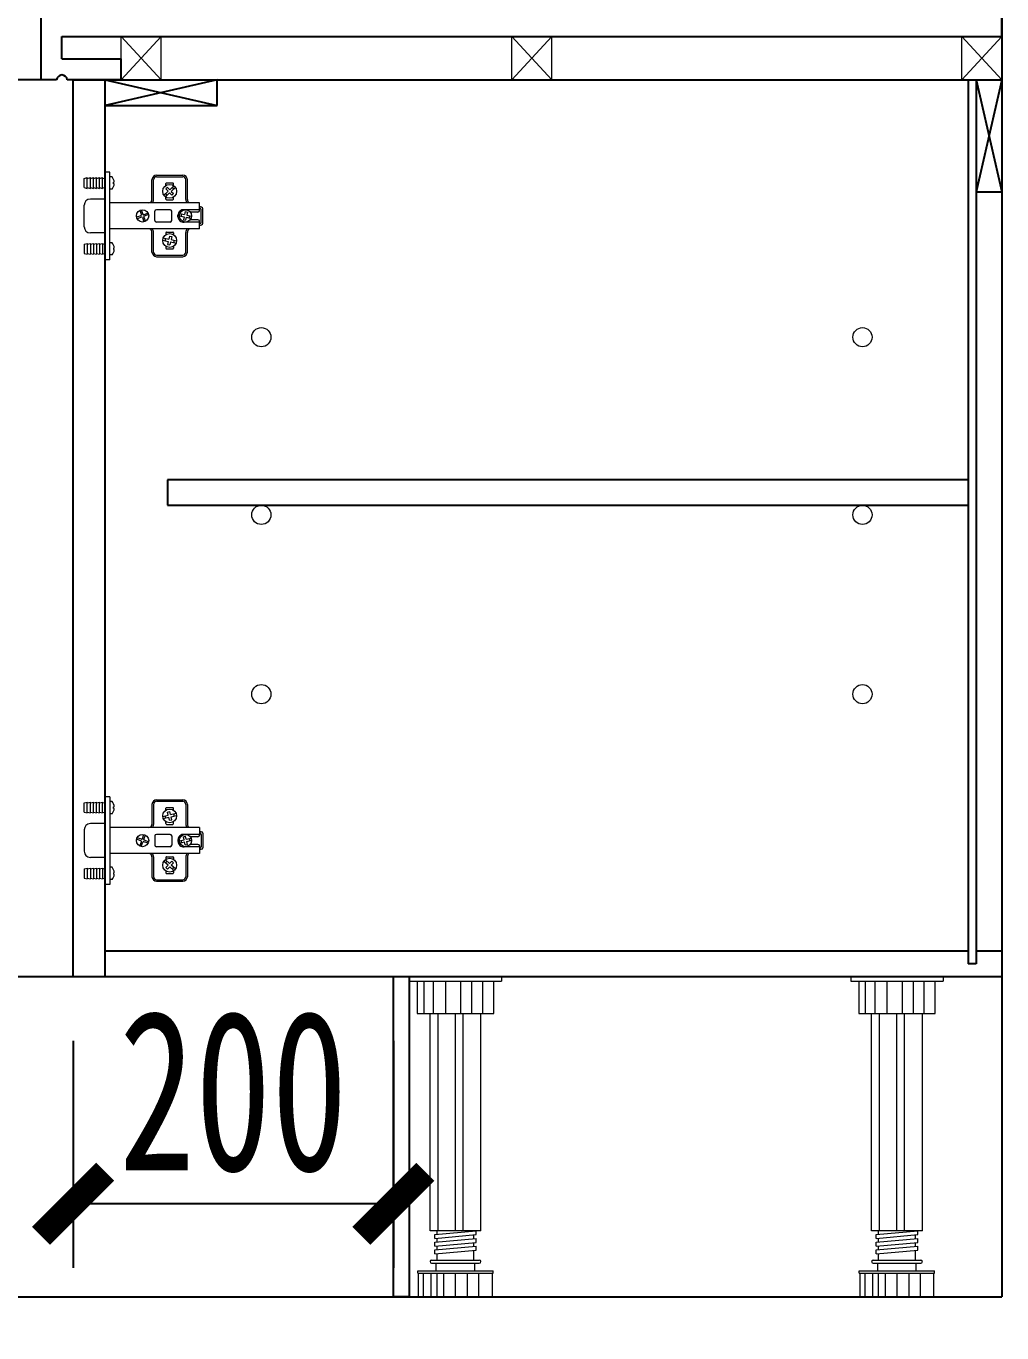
# Model space of a CAD drawing. Header units: millimetres. Extents: x 3104083 to 3173399, y -3165492 to -3044687.
# Drawn here: x 3116627 to 3117237, y -3121116 to -3120300 of the extents above; entities that cross this region are included whole.
import ezdxf

# ---------------------------------------------------------------- set-up
doc = ezdxf.new("R2010")
doc.units = ezdxf.units.MM
doc.header["$LTSCALE"] = 500
doc.header["$MEASUREMENT"] = 0
doc.header["$PDMODE"] = 2
doc.linetypes.add('ACAD_ISO03W100', pattern=[30, 12, -18])
doc.layers.get('0').update_dxf_attribs({"linetype": 'CONTINUOUS'})
doc.layers.get('DEFPOINTS').update_dxf_attribs({"linetype": 'CONTINUOUS'})
for name, color, linetype in [('D-节点尺寸', 5, 'CONTINUOUS'), ('W-基础引线', 35, 'CONTINUOUS'), ('台面', 4, 'CONTINUOUS'), ('柜体', 2, 'CONTINUOUS')]:
    doc.layers.add(name, color=color, linetype=linetype)
doc.layers.add('五金辅助件', color=25, linetype='CONTINUOUS', lineweight=13)
doc.layers.add('墙体', color=6, linetype='CONTINUOUS', lineweight=25)
doc.styles.add('DIM', font='SimSun.ttf', dxfattribs={"width": 0.7})
doc.dimstyles.new('40', dxfattribs={"dimscale": 40, "dimtxt": 2.5, "dimasz": 1, "dimexe": 1, "dimexo": 1, "dimgap": 0.5, "dimtad": 1, "dimdec": 0, "dimzin": 0, "dimdsep": 46, "dimtxsty": 'DIM', "dimblk": 'ARCHTICK', "dimcen": 0, "dimclrd": 5, "dimclre": 5, "dimclrt": 35, "dimadec": 0, "dimazin": 0, "dimtfac": 0.5, "dimtdec": 0, "dimtix": 1, "dimtmove": 2, "dimatfit": 2, "dimldrblk": 'A', "dimfxl": 0, "dimtolj": 1, "dimtzin": 0, "dimlwd": -1, "dimlwe": -1, "dimarcsym": 0})
doc.dimstyles.new('基础引线', dxfattribs={"dimtxt": 3, "dimasz": 0.7, "dimexe": 2, "dimexo": 6, "dimgap": 1, "dimtad": 1, "dimdec": 0, "dimdsep": 46, "dimtxsty": 'Standard', "dimblk1": 'A', "dimblk2": 'A', "dimsah": 1, "dimcen": 3, "dimdle": 200, "dimclrd": 256, "dimclre": 256, "dimclrt": 2, "dimadec": 0, "dimazin": 0, "dimtfac": 1, "dimtdec": 0, "dimtix": 1, "dimtmove": 1, "dimatfit": 3, "dimldrblk": 'A', "dimfxl": 0, "dimtvp": 1, "dimtolj": 1, "dimtzin": 0, "dimarcsym": 0})

# ---------------------------------------------------------------- blocks, each defined once
blk = doc.blocks.new('_ArchTick')
at = {"color": 0, "linetype": 'ByBlock', "const_width": 0.4}
blk.add_lwpolyline([(-0.5, -0.5), (0.5, 0.5)], dxfattribs=at)
blk = doc.blocks.new('*D1737')
at = {"layer": 'D-节点尺寸', "color": 5, "ltscale": 100}
for p, q in [((3116656.8, -3120933.37), (3116656.8, -3121075.16)), ((3116856.8, -3120933.37), (3116856.8, -3121075.16)), ((3116856.8, -3121035.16), (3116656.8, -3121035.16))]:
    blk.add_line(p, q, dxfattribs=at)
at = {"layer": 'DEFPOINTS', "color": 0, "ltscale": 100}
for p in [(3116656.8, -3120893.37), (3116856.8, -3120893.37), (3116656.8, -3121035.16)]:
    blk.add_point(p, dxfattribs=at)
at = {"layer": 'D-节点尺寸', "color": 5, "ltscale": 100, "xscale": 40, "yscale": 40, "zscale": 40, "rotation": 180}
blk.add_blockref('_ArchTick', (3116656.8, -3121035.16), dxfattribs=at)
at = {"layer": 'D-节点尺寸', "color": 5, "ltscale": 100, "xscale": 40, "yscale": 40, "zscale": 40}
blk.add_blockref('_ArchTick', (3116856.8, -3121035.16), dxfattribs=at)
at = {"layer": 'D-节点尺寸', "color": 35, "ltscale": 100, "insert": (3116756.8, -3120965.16), "char_height": 100, "attachment_point": 5, "style": 'DIM'}
blk.add_mtext('\\A1;200', dxfattribs=at)
blk = doc.blocks.new('A')
for p, q in [((-1.435, 1.148), (-1.09, 1.437)), ((-1.09, 1.437), (0, 0)), ((-1.435, 1.148), (-0.369, 0)), ((-0.369, 0), (-2.127, 0)), ((-1.435, -1.148), (-0.369, 0)), ((-1.09, -1.437), (0, 0)), ((-1.435, -1.148), (-1.09, -1.437))]:
    blk.add_line(p, q)
for points in [[(-1.435, 1.148), (-1.09, 1.437), (-0.369, 0), (0, 0)], [(-1.435, -1.148), (-1.09, -1.437), (-0.369, 0), (0, 0)]]:
    blk.add_solid(points)

msp = doc.modelspace()

# ---------------------------------------------------------------- linework, layer by layer
at = {"layer": '五金辅助件', "linetype": 'ACAD_ISO03W100'}
for p, q in [((3116686.797, -3120333.366), (3116686.797, -3120306.366)), ((3116686.797, -3120306.366), (3116711.797, -3120333.366)), ((3116711.797, -3120306.366), (3116686.797, -3120333.366)), ((3116711.797, -3120333.366), (3116711.797, -3120306.366)), ((3116930.797, -3120333.366), (3116930.797, -3120306.366)), ((3116930.797, -3120306.366), (3116955.797, -3120333.366)), ((3116955.797, -3120306.366), (3116930.797, -3120333.366)), ((3116955.797, -3120333.366), (3116955.797, -3120306.366)), ((3117211.797, -3120333.366), (3117211.797, -3120306.366)), ((3117211.797, -3120306.366), (3117236.797, -3120333.366)), ((3117236.797, -3120306.366), (3117211.797, -3120333.366)), ((3117236.797, -3120333.366), (3117236.797, -3120306.366))]:
    msp.add_line(p, q, dxfattribs=at)
at = {"layer": '五金辅助件'}
for p, q in [((3116663.735, -3120394.927), (3116665.655, -3120394.447)), ((3116663.735, -3120400.687), (3116663.735, -3120394.927)), ((3116665.655, -3120394.927), (3116667.575, -3120394.447)), ((3116665.655, -3120401.167), (3116665.655, -3120394.447)), ((3116667.575, -3120394.927), (3116669.495, -3120394.447)), ((3116667.575, -3120401.167), (3116667.575, -3120394.447)), ((3116669.495, -3120394.927), (3116671.415, -3120394.447)), ((3116669.495, -3120401.167), (3116669.495, -3120394.447)), ((3116671.415, -3120394.927), (3116673.335, -3120394.447)), ((3116671.415, -3120401.167), (3116671.415, -3120394.447)), ((3116673.335, -3120394.927), (3116675.255, -3120394.447)), ((3116673.335, -3120401.167), (3116673.335, -3120394.447)), ((3116675.255, -3120401.167), (3116675.255, -3120394.447)), ((3116675.255, -3120394.927), (3116676.797, -3120394.542)), ((3116679.677, -3120391.006), (3116676.797, -3120391.006)), ((3116679.677, -3120445.726), (3116679.677, -3120391.006)), ((3116681.117, -3120393.967), (3116679.677, -3120393.967)), ((3116682.557, -3120397.327), (3116682.067, -3120397.327)), ((3116682.067, -3120398.287), (3116682.067, -3120397.327)), ((3116706.077, -3120408.286), (3116706.077, -3120395.806)), ((3116707.037, -3120408.286), (3116707.037, -3120395.806)), ((3116708.957, -3120392.926), (3116725.277, -3120392.926)), ((3116708.957, -3120393.886), (3116725.277, -3120393.886)), ((3116727.197, -3120408.063), (3116727.197, -3120395.806)), ((3116728.157, -3120408.063), (3116728.157, -3120395.806)), ((3116663.735, -3120400.687), (3116665.655, -3120401.167)), ((3116665.655, -3120400.687), (3116667.575, -3120401.167)), ((3116667.575, -3120400.687), (3116669.495, -3120401.167)), ((3116669.495, -3120400.687), (3116671.415, -3120401.167)), ((3116671.415, -3120400.687), (3116673.335, -3120401.167)), ((3116673.335, -3120400.687), (3116675.255, -3120401.167)), ((3116675.255, -3120400.687), (3116676.797, -3120401.073)), ((3116681.117, -3120401.647), (3116679.677, -3120401.647)), ((3116682.557, -3120398.287), (3116682.067, -3120398.287)), ((3116716.1, -3120402.963), (3116713.494, -3120405.359)), ((3116717.074, -3120404.023), (3116714.469, -3120406.419)), ((3116714.717, -3120399.414), (3116714.717, -3120398.206)), ((3116715.86, -3120400.575), (3116714.8, -3120401.55)), ((3116714.8, -3120401.55), (3116716.1, -3120402.963)), ((3116715.197, -3120397.726), (3116719.037, -3120397.726)), ((3116715.86, -3120400.575), (3116717.16, -3120401.988)), ((3116717.074, -3120404.023), (3116718.374, -3120405.436)), ((3116719.765, -3120399.593), (3116717.16, -3120401.988)), ((3116720.74, -3120400.653), (3116718.134, -3120403.048)), ((3116718.134, -3120403.048), (3116719.434, -3120404.462)), ((3116719.434, -3120404.462), (3116718.374, -3120405.436)), ((3116719.517, -3120399.414), (3116719.517, -3120398.206)), ((3116663.735, -3120425.086), (3116663.735, -3120411.646)), ((3116676.797, -3120407.806), (3116667.575, -3120407.806)), ((3116735.713, -3120410.206), (3116679.677, -3120410.206)), ((3116714.717, -3120407.806), (3116714.717, -3120406.598)), ((3116715.197, -3120408.286), (3116719.037, -3120408.286)), ((3116719.517, -3120407.806), (3116719.517, -3120406.598)), ((3116735.713, -3120415.006), (3116735.713, -3120410.206)), ((3116737.073, -3120412.88), (3116735.713, -3120412.472)), ((3116736.113, -3120413.595), (3116735.713, -3120413.475)), ((3116699.128, -3120418.234), (3116696.413, -3120419.197)), ((3116699.449, -3120419.139), (3116696.734, -3120420.102)), ((3116698.456, -3120414.907), (3116699.42, -3120417.621)), ((3116699.361, -3120414.586), (3116700.324, -3120417.3)), ((3116700.062, -3120419.431), (3116701.025, -3120422.145)), ((3116703.651, -3120416.629), (3116700.937, -3120417.592)), ((3116700.966, -3120419.11), (3116701.929, -3120421.824)), ((3116703.972, -3120417.534), (3116701.258, -3120418.497)), ((3116707.873, -3120421.246), (3116707.873, -3120415.486)), ((3116717.473, -3120414.526), (3116708.833, -3120414.526)), ((3116718.433, -3120421.246), (3116718.433, -3120415.486)), ((3116722.273, -3120418.846), (3116722.273, -3120417.886)), ((3116723.074, -3120418.207), (3116726.114, -3120418.906)), ((3116723.396, -3120416.804), (3116726.437, -3120417.503)), ((3116726.114, -3120418.906), (3116725.684, -3120420.777)), ((3116725.684, -3120420.777), (3116727.088, -3120421.1)), ((3116735.713, -3120414.526), (3116726.113, -3120414.526)), ((3116726.867, -3120415.631), (3116726.437, -3120417.503)), ((3116726.867, -3120415.631), (3116728.27, -3120415.954)), ((3116727.518, -3120419.229), (3116727.088, -3120421.1)), ((3116727.518, -3120419.229), (3116730.559, -3120419.927)), ((3116728.27, -3120415.954), (3116727.84, -3120417.825)), ((3116727.84, -3120417.825), (3116730.881, -3120418.524)), ((3116734.753, -3120415.966), (3116729.975, -3120415.966)), ((3116734.753, -3120420.766), (3116729.975, -3120420.766)), ((3116735.713, -3120426.526), (3116735.713, -3120421.726)), ((3116736.797, -3120422.217), (3116736.797, -3120414.514)), ((3116737.757, -3120422.931), (3116737.757, -3120413.8)), ((3116676.797, -3120428.926), (3116667.575, -3120428.926)), ((3116735.713, -3120426.526), (3116679.677, -3120426.526)), ((3116706.077, -3120440.926), (3116706.077, -3120428.446)), ((3116707.037, -3120440.926), (3116707.037, -3120428.446)), ((3116717.473, -3120422.206), (3116708.833, -3120422.206)), ((3116714.717, -3120428.926), (3116714.717, -3120430.134)), ((3116715.197, -3120428.446), (3116719.037, -3120428.446)), ((3116719.517, -3120428.926), (3116719.517, -3120430.134)), ((3116735.713, -3120422.206), (3116726.113, -3120422.206)), ((3116727.197, -3120440.926), (3116727.197, -3120428.668)), ((3116728.157, -3120440.926), (3116728.157, -3120428.668)), ((3116735.713, -3120423.257), (3116736.113, -3120423.137)), ((3116735.713, -3120424.259), (3116737.073, -3120423.851)), ((3116663.735, -3120436.044), (3116665.655, -3120435.564)), ((3116663.735, -3120436.044), (3116663.735, -3120441.804)), ((3116665.655, -3120435.564), (3116665.655, -3120442.284)), ((3116665.655, -3120436.044), (3116667.575, -3120435.564)), ((3116667.575, -3120435.564), (3116667.575, -3120442.284)), ((3116667.575, -3120436.044), (3116669.495, -3120435.564)), ((3116669.495, -3120435.564), (3116669.495, -3120442.284)), ((3116669.495, -3120436.044), (3116671.415, -3120435.564)), ((3116671.415, -3120435.564), (3116671.415, -3120442.284)), ((3116671.415, -3120436.044), (3116673.335, -3120435.564)), ((3116673.335, -3120435.564), (3116673.335, -3120442.284)), ((3116673.335, -3120436.044), (3116675.255, -3120435.564)), ((3116675.255, -3120435.564), (3116675.255, -3120442.284)), ((3116675.255, -3120436.044), (3116676.797, -3120435.658)), ((3116681.117, -3120435.084), (3116679.677, -3120435.084)), ((3116712.805, -3120433.473), (3116716.254, -3120434.266)), ((3116713.127, -3120432.07), (3116716.577, -3120432.863)), ((3116714.717, -3120437.318), (3116714.717, -3120438.526)), ((3116716.254, -3120434.266), (3116715.824, -3120436.137)), ((3116715.824, -3120436.137), (3116717.228, -3120436.46)), ((3116717.007, -3120430.991), (3116716.577, -3120432.863)), ((3116717.007, -3120430.991), (3116718.41, -3120431.314)), ((3116717.658, -3120434.589), (3116717.228, -3120436.46)), ((3116717.658, -3120434.589), (3116721.107, -3120435.381)), ((3116718.41, -3120431.314), (3116717.98, -3120433.185)), ((3116717.98, -3120433.185), (3116721.43, -3120433.978)), ((3116719.517, -3120437.318), (3116719.517, -3120438.526)), ((3116663.735, -3120441.804), (3116665.655, -3120442.284)), ((3116665.655, -3120441.804), (3116667.575, -3120442.284)), ((3116667.575, -3120441.804), (3116669.495, -3120442.284)), ((3116669.495, -3120441.804), (3116671.415, -3120442.284)), ((3116671.415, -3120441.804), (3116673.335, -3120442.284)), ((3116673.335, -3120441.804), (3116675.255, -3120442.284)), ((3116675.255, -3120441.804), (3116676.797, -3120442.189)), ((3116679.677, -3120445.726), (3116676.797, -3120445.726)), ((3116681.117, -3120442.764), (3116679.677, -3120442.764)), ((3116682.067, -3120438.444), (3116682.067, -3120439.404)), ((3116682.557, -3120438.444), (3116682.067, -3120438.444)), ((3116682.557, -3120439.404), (3116682.067, -3120439.404)), ((3116708.957, -3120442.846), (3116725.277, -3120442.846)), ((3116708.957, -3120443.806), (3116725.277, -3120443.806)), ((3116715.197, -3120439.006), (3116719.037, -3120439.006)), ((3116663.735, -3120784.927), (3116665.655, -3120784.447)), ((3116663.735, -3120790.687), (3116663.735, -3120784.927)), ((3116665.655, -3120791.167), (3116665.655, -3120784.447)), ((3116665.655, -3120784.927), (3116667.575, -3120784.447)), ((3116667.575, -3120791.167), (3116667.575, -3120784.447)), ((3116667.575, -3120784.927), (3116669.495, -3120784.447)), ((3116669.495, -3120791.167), (3116669.495, -3120784.447)), ((3116669.495, -3120784.927), (3116671.415, -3120784.447)), ((3116671.415, -3120791.167), (3116671.415, -3120784.447)), ((3116671.415, -3120784.927), (3116673.335, -3120784.447)), ((3116673.335, -3120791.167), (3116673.335, -3120784.447)), ((3116673.335, -3120784.927), (3116675.255, -3120784.447)), ((3116675.255, -3120791.167), (3116675.255, -3120784.447)), ((3116675.255, -3120784.927), (3116676.797, -3120784.542)), ((3116679.677, -3120781.006), (3116676.797, -3120781.006)), ((3116679.677, -3120781.006), (3116679.677, -3120835.726)), ((3116681.117, -3120783.967), (3116679.677, -3120783.967)), ((3116682.067, -3120788.287), (3116682.067, -3120787.327)), ((3116682.557, -3120787.327), (3116682.067, -3120787.327)), ((3116682.557, -3120788.287), (3116682.067, -3120788.287)), ((3116706.077, -3120785.806), (3116706.077, -3120798.286)), ((3116707.037, -3120785.806), (3116707.037, -3120798.286)), ((3116708.957, -3120782.926), (3116725.277, -3120782.926)), ((3116708.957, -3120783.886), (3116725.277, -3120783.886)), ((3116714.717, -3120789.414), (3116714.717, -3120788.206)), ((3116715.197, -3120787.726), (3116719.037, -3120787.726)), ((3116719.517, -3120789.414), (3116719.517, -3120788.206)), ((3116727.197, -3120785.806), (3116727.197, -3120798.063)), ((3116728.157, -3120785.806), (3116728.157, -3120798.063)), ((3116663.735, -3120790.687), (3116665.655, -3120791.167)), ((3116665.655, -3120790.687), (3116667.575, -3120791.167)), ((3116667.575, -3120790.687), (3116669.495, -3120791.167)), ((3116669.495, -3120790.687), (3116671.415, -3120791.167)), ((3116671.415, -3120790.687), (3116673.335, -3120791.167)), ((3116673.335, -3120790.687), (3116675.255, -3120791.167)), ((3116675.255, -3120790.687), (3116676.797, -3120791.073)), ((3116681.117, -3120791.647), (3116679.677, -3120791.647)), ((3116712.805, -3120793.258), (3116716.254, -3120792.465)), ((3116713.127, -3120794.661), (3116716.577, -3120793.869)), ((3116714.717, -3120797.806), (3116714.717, -3120796.598)), ((3116715.824, -3120790.594), (3116717.228, -3120790.271)), ((3116716.254, -3120792.465), (3116715.824, -3120790.594)), ((3116717.007, -3120795.74), (3116716.577, -3120793.869)), ((3116717.007, -3120795.74), (3116718.41, -3120795.417)), ((3116717.658, -3120792.143), (3116717.228, -3120790.271)), ((3116717.658, -3120792.143), (3116721.107, -3120791.35)), ((3116717.98, -3120793.546), (3116721.43, -3120792.753)), ((3116718.41, -3120795.417), (3116717.98, -3120793.546)), ((3116719.517, -3120797.806), (3116719.517, -3120796.598)), ((3116663.735, -3120801.646), (3116663.735, -3120815.086)), ((3116676.797, -3120797.806), (3116667.575, -3120797.806)), ((3116735.713, -3120800.206), (3116679.677, -3120800.206)), ((3116700.062, -3120807.3), (3116701.025, -3120804.586)), ((3116700.966, -3120807.621), (3116701.929, -3120804.907)), ((3116717.473, -3120804.526), (3116708.833, -3120804.526)), ((3116715.197, -3120798.286), (3116719.037, -3120798.286)), ((3116735.713, -3120804.526), (3116726.113, -3120804.526)), ((3116735.713, -3120800.206), (3116735.713, -3120805.006)), ((3116735.713, -3120802.472), (3116737.073, -3120802.88)), ((3116735.713, -3120803.475), (3116736.113, -3120803.595)), ((3116736.797, -3120804.514), (3116736.797, -3120812.217)), ((3116737.757, -3120803.8), (3116737.757, -3120812.931)), ((3116699.128, -3120808.497), (3116696.413, -3120807.534)), ((3116699.449, -3120807.592), (3116696.734, -3120806.629)), ((3116698.456, -3120811.824), (3116699.42, -3120809.11)), ((3116699.361, -3120812.145), (3116700.324, -3120809.431)), ((3116703.651, -3120810.102), (3116700.937, -3120809.139)), ((3116703.972, -3120809.197), (3116701.258, -3120808.234)), ((3116707.873, -3120805.486), (3116707.873, -3120811.246)), ((3116717.473, -3120812.206), (3116708.833, -3120812.206)), ((3116718.433, -3120805.486), (3116718.433, -3120811.246)), ((3116722.273, -3120807.886), (3116722.273, -3120808.846)), ((3116723.074, -3120808.524), (3116726.114, -3120807.825)), ((3116723.396, -3120809.927), (3116726.437, -3120809.229)), ((3116725.684, -3120805.954), (3116727.088, -3120805.631)), ((3116726.114, -3120807.825), (3116725.684, -3120805.954)), ((3116735.713, -3120812.206), (3116726.113, -3120812.206)), ((3116726.867, -3120811.1), (3116726.437, -3120809.229)), ((3116726.867, -3120811.1), (3116728.27, -3120810.777)), ((3116727.518, -3120807.503), (3116727.088, -3120805.631)), ((3116727.518, -3120807.503), (3116730.559, -3120806.804)), ((3116727.84, -3120808.906), (3116730.881, -3120808.207)), ((3116728.27, -3120810.777), (3116727.84, -3120808.906)), ((3116734.753, -3120805.966), (3116729.975, -3120805.966)), ((3116734.753, -3120810.766), (3116729.975, -3120810.766)), ((3116735.713, -3120811.726), (3116735.713, -3120816.526)), ((3116736.113, -3120813.137), (3116735.713, -3120813.257)), ((3116676.797, -3120818.926), (3116667.575, -3120818.926)), ((3116735.713, -3120816.526), (3116679.677, -3120816.526)), ((3116706.077, -3120818.446), (3116706.077, -3120830.926)), ((3116707.037, -3120818.446), (3116707.037, -3120830.926)), ((3116716.1, -3120823.768), (3116713.494, -3120821.373)), ((3116717.074, -3120822.708), (3116714.469, -3120820.313)), ((3116714.717, -3120818.926), (3116714.717, -3120820.134)), ((3116715.197, -3120818.446), (3116719.037, -3120818.446)), ((3116717.074, -3120822.708), (3116718.374, -3120821.295)), ((3116719.434, -3120822.27), (3116718.374, -3120821.295)), ((3116719.517, -3120818.926), (3116719.517, -3120820.134)), ((3116727.197, -3120818.668), (3116727.197, -3120830.926)), ((3116728.157, -3120818.668), (3116728.157, -3120830.926)), ((3116737.073, -3120813.851), (3116735.713, -3120814.259)), ((3116663.735, -3120826.044), (3116665.655, -3120825.564)), ((3116663.735, -3120826.044), (3116663.735, -3120831.804)), ((3116665.655, -3120826.044), (3116667.575, -3120825.564)), ((3116665.655, -3120825.564), (3116665.655, -3120832.284)), ((3116667.575, -3120826.044), (3116669.495, -3120825.564)), ((3116667.575, -3120825.564), (3116667.575, -3120832.284)), ((3116669.495, -3120826.044), (3116671.415, -3120825.564)), ((3116669.495, -3120825.564), (3116669.495, -3120832.284)), ((3116671.415, -3120826.044), (3116673.335, -3120825.564)), ((3116671.415, -3120825.564), (3116671.415, -3120832.284)), ((3116673.335, -3120826.044), (3116675.255, -3120825.564)), ((3116673.335, -3120825.564), (3116673.335, -3120832.284)), ((3116675.255, -3120825.564), (3116675.255, -3120832.284)), ((3116675.255, -3120826.044), (3116676.797, -3120825.658)), ((3116681.117, -3120825.084), (3116679.677, -3120825.084)), ((3116682.557, -3120828.444), (3116682.067, -3120828.444)), ((3116682.067, -3120828.444), (3116682.067, -3120829.404)), ((3116682.557, -3120829.404), (3116682.067, -3120829.404)), ((3116714.717, -3120827.318), (3116714.717, -3120828.526)), ((3116714.8, -3120825.182), (3116716.1, -3120823.768)), ((3116715.86, -3120826.156), (3116714.8, -3120825.182)), ((3116715.197, -3120829.006), (3116719.037, -3120829.006)), ((3116715.86, -3120826.156), (3116717.16, -3120824.743)), ((3116719.765, -3120827.139), (3116717.16, -3120824.743)), ((3116718.134, -3120823.683), (3116719.434, -3120822.27)), ((3116720.74, -3120826.079), (3116718.134, -3120823.683)), ((3116719.517, -3120827.318), (3116719.517, -3120828.526)), ((3116663.735, -3120831.804), (3116665.655, -3120832.284)), ((3116665.655, -3120831.804), (3116667.575, -3120832.284)), ((3116667.575, -3120831.804), (3116669.495, -3120832.284)), ((3116669.495, -3120831.804), (3116671.415, -3120832.284)), ((3116671.415, -3120831.804), (3116673.335, -3120832.284)), ((3116673.335, -3120831.804), (3116675.255, -3120832.284)), ((3116675.255, -3120831.804), (3116676.797, -3120832.189)), ((3116679.677, -3120835.726), (3116676.797, -3120835.726)), ((3116681.117, -3120832.764), (3116679.677, -3120832.764)), ((3116708.957, -3120832.846), (3116725.277, -3120832.846)), ((3116708.957, -3120833.806), (3116725.277, -3120833.806)), ((3116866.797, -3120893.366), (3116866.797, -3120896.246)), ((3116866.797, -3120893.366), (3116924.397, -3120893.366)), ((3116924.397, -3120893.366), (3116924.397, -3120896.246)), ((3117142.501, -3120893.366), (3117142.501, -3120896.246)), ((3117142.501, -3120893.366), (3117200.101, -3120893.366)), ((3117200.101, -3120893.366), (3117200.101, -3120896.246)), ((3116866.797, -3120896.246), (3116924.397, -3120896.246)), ((3116871.677, -3120896.246), (3116871.677, -3120916.406)), ((3116876.014, -3120916.406), (3116876.014, -3120896.246)), ((3116881.941, -3120916.406), (3116881.941, -3120896.246)), ((3116889.514, -3120916.406), (3116889.514, -3120896.246)), ((3116898.949, -3120916.406), (3116898.949, -3120896.246)), ((3116905.86, -3120916.406), (3116905.86, -3120896.246)), ((3116912.662, -3120916.406), (3116912.662, -3120896.246)), ((3116919.517, -3120916.406), (3116919.517, -3120896.246)), ((3117142.501, -3120896.246), (3117200.101, -3120896.246)), ((3117147.381, -3120896.246), (3117147.381, -3120916.406)), ((3117151.718, -3120916.406), (3117151.718, -3120896.246)), ((3117157.644, -3120916.406), (3117157.644, -3120896.246)), ((3117165.218, -3120916.406), (3117165.218, -3120896.246)), ((3117174.652, -3120916.406), (3117174.652, -3120896.246)), ((3117181.564, -3120916.406), (3117181.564, -3120896.246)), ((3117188.365, -3120916.406), (3117188.365, -3120896.246)), ((3117195.221, -3120916.406), (3117195.221, -3120896.246)), ((3116871.677, -3120916.406), (3116919.517, -3120916.406)), ((3116879.757, -3121052.011), (3116879.757, -3120916.406)), ((3116884.736, -3121052.011), (3116884.736, -3120916.406)), ((3116895.597, -3121052.011), (3116895.597, -3120916.406)), ((3116900.338, -3121052.011), (3116900.338, -3120916.406)), ((3116911.437, -3121052.011), (3116911.437, -3120916.406)), ((3117147.381, -3120916.406), (3117195.221, -3120916.406)), ((3117155.461, -3121052.011), (3117155.461, -3120916.406)), ((3117160.44, -3121052.011), (3117160.44, -3120916.406)), ((3117171.301, -3121052.011), (3117171.301, -3120916.406)), ((3117176.042, -3121052.011), (3117176.042, -3120916.406)), ((3117187.141, -3121052.011), (3117187.141, -3120916.406)), ((3116911.437, -3121052.011), (3116879.757, -3121052.011)), ((3116882.637, -3121054.411), (3116908.557, -3121052.052)), ((3116882.637, -3121056.811), (3116882.637, -3121054.411)), ((3116882.637, -3121056.811), (3116908.557, -3121054.452)), ((3116882.637, -3121059.211), (3116908.557, -3121056.852)), ((3116884.077, -3121054.28), (3116884.077, -3121052.011)), ((3116884.077, -3121059.08), (3116884.077, -3121056.68)), ((3116907.117, -3121056.983), (3116907.117, -3121054.583)), ((3116908.557, -3121054.452), (3116908.557, -3121052.052)), ((3116908.557, -3121059.252), (3116908.557, -3121056.852)), ((3117187.141, -3121052.011), (3117155.461, -3121052.011)), ((3117158.341, -3121054.411), (3117184.261, -3121052.052)), ((3117158.341, -3121056.811), (3117158.341, -3121054.411)), ((3117158.341, -3121056.811), (3117184.261, -3121054.452)), ((3117158.341, -3121059.211), (3117184.261, -3121056.852)), ((3117159.781, -3121054.28), (3117159.781, -3121052.011)), ((3117159.781, -3121059.08), (3117159.781, -3121056.68)), ((3117182.821, -3121056.983), (3117182.821, -3121054.583)), ((3117184.261, -3121054.452), (3117184.261, -3121052.052)), ((3117184.261, -3121059.252), (3117184.261, -3121056.852)), ((3116882.637, -3121061.611), (3116882.637, -3121059.211)), ((3116882.637, -3121061.611), (3116908.557, -3121059.252)), ((3116882.637, -3121064.011), (3116908.557, -3121061.652)), ((3116882.637, -3121066.411), (3116882.637, -3121064.011)), ((3116882.637, -3121066.411), (3116908.557, -3121064.052)), ((3116884.077, -3121063.88), (3116884.077, -3121061.48)), ((3116884.077, -3121070.328), (3116884.077, -3121066.28)), ((3116907.117, -3121061.783), (3116907.117, -3121059.383)), ((3116907.117, -3121070.328), (3116907.117, -3121064.183)), ((3116908.557, -3121064.052), (3116908.557, -3121061.652)), ((3117158.341, -3121061.611), (3117158.341, -3121059.211)), ((3117158.341, -3121061.611), (3117184.261, -3121059.252)), ((3117158.341, -3121064.011), (3117184.261, -3121061.652)), ((3117158.341, -3121066.411), (3117158.341, -3121064.011)), ((3117158.341, -3121066.411), (3117184.261, -3121064.052)), ((3117159.781, -3121063.88), (3117159.781, -3121061.48)), ((3117159.781, -3121070.328), (3117159.781, -3121066.28)), ((3117182.821, -3121061.783), (3117182.821, -3121059.383)), ((3117182.821, -3121070.328), (3117182.821, -3121064.183)), ((3117184.261, -3121064.052), (3117184.261, -3121061.652)), ((3116880.717, -3121070.328), (3116910.477, -3121070.328)), ((3116880.717, -3121072.248), (3116910.477, -3121072.248)), ((3116883.597, -3121077.048), (3116883.597, -3121072.248)), ((3116907.597, -3121077.048), (3116907.597, -3121072.248)), ((3117156.421, -3121070.328), (3117186.181, -3121070.328)), ((3117156.421, -3121072.248), (3117186.181, -3121072.248)), ((3117159.301, -3121077.048), (3117159.301, -3121072.248)), ((3117183.301, -3121077.048), (3117183.301, -3121072.248)), ((3116872.077, -3121078.438), (3116872.077, -3121077.048)), ((3116872.077, -3121077.048), (3116919.117, -3121077.048)), ((3116872.077, -3121078.438), (3116919.117, -3121078.438)), ((3116872.557, -3121093.368), (3116872.557, -3121078.438)), ((3116875.692, -3121093.368), (3116875.692, -3121078.438)), ((3116880.489, -3121093.368), (3116880.489, -3121078.438)), ((3116884.077, -3121093.368), (3116884.077, -3121078.438)), ((3116888.354, -3121093.368), (3116888.354, -3121078.438)), ((3116895.693, -3121093.368), (3116895.693, -3121078.438)), ((3116903.107, -3121093.368), (3116903.107, -3121078.438)), ((3116910.271, -3121093.368), (3116910.271, -3121078.438)), ((3116918.637, -3121093.368), (3116918.637, -3121078.438)), ((3116919.117, -3121078.438), (3116919.117, -3121077.048)), ((3117147.781, -3121078.438), (3117147.781, -3121077.048)), ((3117147.781, -3121077.048), (3117194.821, -3121077.048)), ((3117147.781, -3121078.438), (3117194.821, -3121078.438)), ((3117148.261, -3121093.368), (3117148.261, -3121078.438)), ((3117151.396, -3121093.368), (3117151.396, -3121078.438)), ((3117156.192, -3121093.368), (3117156.192, -3121078.438)), ((3117159.781, -3121093.368), (3117159.781, -3121078.438)), ((3117164.058, -3121093.368), (3117164.058, -3121078.438)), ((3117171.397, -3121093.368), (3117171.397, -3121078.438)), ((3117178.811, -3121093.368), (3117178.811, -3121078.438)), ((3117185.975, -3121093.368), (3117185.975, -3121078.438)), ((3117194.341, -3121093.368), (3117194.341, -3121078.438)), ((3117194.821, -3121078.438), (3117194.821, -3121077.048)), ((3116872.557, -3121093.368), (3116918.637, -3121093.368)), ((3117148.261, -3121093.368), (3117194.341, -3121093.368))]:
    msp.add_line(p, q, dxfattribs=at)
for centre, radius in [((3116717.117, -3120403.006), 4.32), ((3116700.193, -3120418.366), 3.84), ((3116726.977, -3120418.366), 3.84), ((3116717.117, -3120433.726), 4.32), ((3116774.347, -3120494.094), 5.991), ((3117149.742, -3120494.094), 5.991), ((3116774.347, -3120605.034), 5.991), ((3117149.742, -3120605.034), 5.991), ((3116774.347, -3120716.973), 5.991), ((3117149.742, -3120716.973), 5.991), ((3116717.117, -3120793.006), 4.32), ((3116700.193, -3120808.366), 3.84), ((3116726.977, -3120808.366), 3.84), ((3116717.117, -3120823.726), 4.32)]:
    msp.add_circle(centre, radius, dxfattribs=at)
for centre, radius, start, end in [((3116676.717, -3120397.807), 5.84, 4.714561, 41.11209), ((3116708.957, -3120395.806), 2.88, 90, 180), ((3116708.957, -3120395.806), 1.92, 90, 180), ((3116725.277, -3120395.806), 2.88, 0, 90), ((3116725.277, -3120395.806), 1.92, 0, 90), ((3116676.717, -3120397.807), 5.84, 318.88791, 355.285439), ((3116717.117, -3120403.006), 2.869, 208.062168, 237.131999), ((3116715.197, -3120398.206), 0.48, 90, 180), ((3116717.117, -3120403.006), 2.869, 28.062168, 57.131999), ((3116719.037, -3120398.206), 0.48, 0, 90), ((3116667.575, -3120411.646), 3.84, 90, 180), ((3116704.157, -3120408.286), 1.92, 270, 0), ((3116704.157, -3120408.286), 2.88, 318.189685, 0), ((3116715.197, -3120407.806), 0.48, 180, 270), ((3116719.037, -3120407.806), 0.48, 270, 0), ((3116731.037, -3120408.063), 3.84, 180, 213.919184), ((3116731.037, -3120408.063), 2.88, 180, 228.075907), ((3116735.837, -3120414.514), 0.96, 0, 73.300756), ((3116736.797, -3120413.8), 0.96, 0, 73.300756), ((3116698.967, -3120417.782), 0.48, 289.535564, 19.535564), ((3116699.609, -3120419.591), 0.48, 19.535564, 109.535564), ((3116700.777, -3120417.14), 0.48, 199.535564, 289.535564), ((3116701.419, -3120418.949), 0.48, 109.535564, 199.535564), ((3116708.833, -3120415.486), 0.96, 90, 180), ((3116708.833, -3120421.246), 0.96, 180, 270), ((3116717.473, -3120415.486), 0.96, 0, 90), ((3116717.473, -3120421.246), 0.96, 270, 0), ((3116725.728, -3120417.96), 3.456, 83.605432, 178.766418), ((3116725.728, -3120418.771), 3.456, 181.233582, 276.394568), ((3116726.977, -3120418.366), 2.73, 151.770495, 182.349246), ((3116726.977, -3120418.366), 2.73, 331.770495, 2.349246), ((3116734.753, -3120415.006), 0.96, 270, 0), ((3116734.753, -3120421.726), 0.96, 0, 90), ((3116667.575, -3120425.086), 3.84, 180, 270), ((3116704.157, -3120428.446), 1.92, 0, 90), ((3116704.157, -3120428.446), 2.88, 0, 41.810315), ((3116715.197, -3120428.926), 0.48, 90, 180), ((3116719.037, -3120428.926), 0.48, 0, 90), ((3116731.037, -3120428.668), 3.84, 146.080816, 180), ((3116731.037, -3120428.668), 2.88, 131.924093, 180), ((3116735.837, -3120422.217), 0.96, 286.699244, 0), ((3116736.797, -3120422.931), 0.96, 286.699244, 0), ((3116676.717, -3120438.924), 5.84, 4.714561, 41.11209), ((3116717.117, -3120433.726), 2.869, 152.524955, 181.594786), ((3116717.117, -3120433.726), 2.869, 332.524955, 1.594786), ((3116676.717, -3120438.924), 5.84, 318.88791, 355.285439), ((3116708.957, -3120440.926), 2.88, 180, 270), ((3116708.957, -3120440.926), 1.92, 180, 270), ((3116715.197, -3120438.526), 0.48, 180, 270), ((3116719.037, -3120438.526), 0.48, 270, 0), ((3116725.277, -3120440.926), 1.92, 270, 0), ((3116725.277, -3120440.926), 2.88, 270, 0), ((3116676.717, -3120787.807), 5.84, 4.714561, 41.11209), ((3116676.717, -3120787.807), 5.84, 318.88791, 355.285439), ((3116708.957, -3120785.806), 2.88, 90, 180), ((3116708.957, -3120785.806), 1.92, 90, 180), ((3116715.197, -3120788.206), 0.48, 90, 180), ((3116719.037, -3120788.206), 0.48, 0, 90), ((3116725.277, -3120785.806), 2.88, 0, 90), ((3116725.277, -3120785.806), 1.92, 0, 90), ((3116717.117, -3120793.006), 2.869, 178.405214, 207.475045), ((3116717.117, -3120793.006), 2.869, 358.405214, 27.475045), ((3116667.575, -3120801.646), 3.84, 90, 180), ((3116704.157, -3120798.286), 1.92, 270, 0), ((3116704.157, -3120798.286), 2.88, 318.189685, 0), ((3116708.833, -3120805.486), 0.96, 90, 180), ((3116715.197, -3120797.806), 0.48, 180, 270), ((3116717.473, -3120805.486), 0.96, 0, 90), ((3116719.037, -3120797.806), 0.48, 270, 0), ((3116725.728, -3120807.96), 3.456, 83.605432, 178.766418), ((3116731.037, -3120798.063), 3.84, 180, 213.919184), ((3116731.037, -3120798.063), 2.88, 180, 228.075907), ((3116734.753, -3120805.006), 0.96, 270, 0), ((3116735.837, -3120804.514), 0.96, 0, 73.300756), ((3116736.797, -3120803.8), 0.96, 0, 73.300756), ((3116698.967, -3120808.949), 0.48, 340.464436, 70.464436), ((3116699.609, -3120807.14), 0.48, 250.464436, 340.464436), ((3116700.777, -3120809.591), 0.48, 70.464436, 160.464436), ((3116701.419, -3120807.782), 0.48, 160.464436, 250.464436), ((3116708.833, -3120811.246), 0.96, 180, 270), ((3116717.473, -3120811.246), 0.96, 270, 0), ((3116725.728, -3120808.771), 3.456, 181.233582, 276.394568), ((3116726.977, -3120808.366), 2.73, 177.650754, 208.229505), ((3116726.977, -3120808.366), 2.73, 357.650754, 28.229505), ((3116734.753, -3120811.726), 0.96, 0, 90), ((3116735.837, -3120812.217), 0.96, 286.699244, 0), ((3116736.797, -3120812.931), 0.96, 286.699244, 0), ((3116667.575, -3120815.086), 3.84, 180, 270), ((3116704.157, -3120818.446), 1.92, 0, 90), ((3116704.157, -3120818.446), 2.88, 0, 41.810315), ((3116717.117, -3120823.726), 2.869, 122.868001, 151.937832), ((3116715.197, -3120818.926), 0.48, 90, 180), ((3116719.037, -3120818.926), 0.48, 0, 90), ((3116731.037, -3120818.668), 3.84, 146.080816, 180), ((3116731.037, -3120818.668), 2.88, 131.924093, 180), ((3116676.717, -3120828.924), 5.84, 4.714561, 41.11209), ((3116676.717, -3120828.924), 5.84, 318.88791, 355.285439), ((3116715.197, -3120828.526), 0.48, 180, 270), ((3116717.117, -3120823.726), 2.869, 302.868001, 331.937832), ((3116719.037, -3120828.526), 0.48, 270, 0), ((3116708.957, -3120830.926), 2.88, 180, 270), ((3116708.957, -3120830.926), 1.92, 180, 270), ((3116725.277, -3120830.926), 1.92, 270, 0), ((3116725.277, -3120830.926), 2.88, 270, 0), ((3116880.717, -3121071.288), 0.96, 90, 270), ((3116910.477, -3121071.288), 0.96, 270, 90), ((3117156.421, -3121071.288), 0.96, 90, 270), ((3117186.181, -3121071.288), 0.96, 270, 90)]:
    msp.add_arc(centre, radius, start, end, dxfattribs=at)
at = {"layer": '台面'}
for p, q in [((3117236.797, -3120306.366), (3117236.797, -3120243.366)), ((3116636.797, -3120333.366), (3116636.797, -3120293.366)), ((3116649.797, -3120306.366), (3117236.797, -3120306.366)), ((3116649.797, -3120320.366), (3116649.797, -3120306.366)), ((3116649.797, -3120320.366), (3116686.797, -3120320.366)), ((3116636.797, -3120333.366), (3114886.797, -3120333.366)), ((3116646.53, -3120333.366), (3116636.797, -3120333.366)), ((3116686.797, -3120333.366), (3116653.154, -3120333.366))]:
    msp.add_line(p, q, dxfattribs=at)
msp.add_arc((3116649.842, -3120333.682), 3.327, 5.454106, 174.545894, dxfattribs=at)
at = {"layer": '墙体'}
for p in [(3117236.797, -3118643.366), (3114886.797, -3121093.366)]:
    msp.add_line(p, (3117236.797, -3121093.366), dxfattribs=at)
at = {"layer": '柜体'}
for p, q in [((3116686.797, -3120333.366), (3116686.797, -3120320.366)), ((3116656.797, -3120893.366), (3116656.797, -3120333.366)), ((3116656.797, -3120333.366), (3117236.797, -3120333.366)), ((3116676.797, -3120893.366), (3116676.797, -3120333.366)), ((3116676.797, -3120333.366), (3116746.797, -3120349.366)), ((3116746.797, -3120333.366), (3116676.797, -3120349.366)), ((3116746.797, -3120349.366), (3116746.797, -3120333.366)), ((3117215.797, -3120333.366), (3117215.797, -3120885.366)), ((3117220.797, -3120333.366), (3117220.797, -3120885.366)), ((3117220.797, -3120333.366), (3117236.797, -3120403.366)), ((3117236.797, -3120333.366), (3117220.797, -3120403.366)), ((3117236.797, -3120333.366), (3117236.797, -3120893.366)), ((3116676.797, -3120349.366), (3116746.797, -3120349.366)), ((3117220.797, -3120403.366), (3117236.797, -3120403.366)), ((3117215.797, -3120583.044), (3116715.797, -3120583.044)), ((3116715.797, -3120583.044), (3116715.797, -3120599.044)), ((3116715.797, -3120599.044), (3117215.797, -3120599.044)), ((3117215.797, -3120877.366), (3116676.797, -3120877.366)), ((3117236.797, -3120877.366), (3117220.797, -3120877.366)), ((3117220.797, -3120885.366), (3117215.797, -3120885.366)), ((3116656.797, -3120893.366), (3114886.797, -3120893.366)), ((3117236.797, -3120893.366), (3116656.797, -3120893.366)), ((3116856.797, -3121093.366), (3116856.797, -3120893.366)), ((3116866.797, -3121093.366), (3116866.797, -3120893.366)), ((3117236.797, -3120893.366), (3117236.797, -3121093.366)), ((3116866.797, -3121093.366), (3116856.797, -3121093.366))]:
    msp.add_line(p, q, dxfattribs=at)

# ---------------------------------------------------------------- dimensions: what is measured, and where the dimension line sits
at = {"layer": 'D-节点尺寸', "color": 251, "ltscale": 100}
dim = msp.add_linear_dim(base=(3116656.797, -3121035.16), p1=(3116856.797, -3120893.366), p2=(3116656.797, -3120893.366), dimstyle='40', dxfattribs=at)
dim.commit()
dim.dimension.update_dxf_attribs({"geometry": '*D1737', "text_midpoint": (3116756.797, -3120965.16)})

# ---------------------------------------------------------------- leaders
at = {"layer": 'W-基础引线'}
msp.add_leader([(3116470.647, -3120443.093), (3116470.647, -3121527.417), (3116668.496, -3121527.417)], dimstyle='基础引线', override={"dimasz": 20}, dxfattribs=at)

doc.saveas('drawing.dxf')
